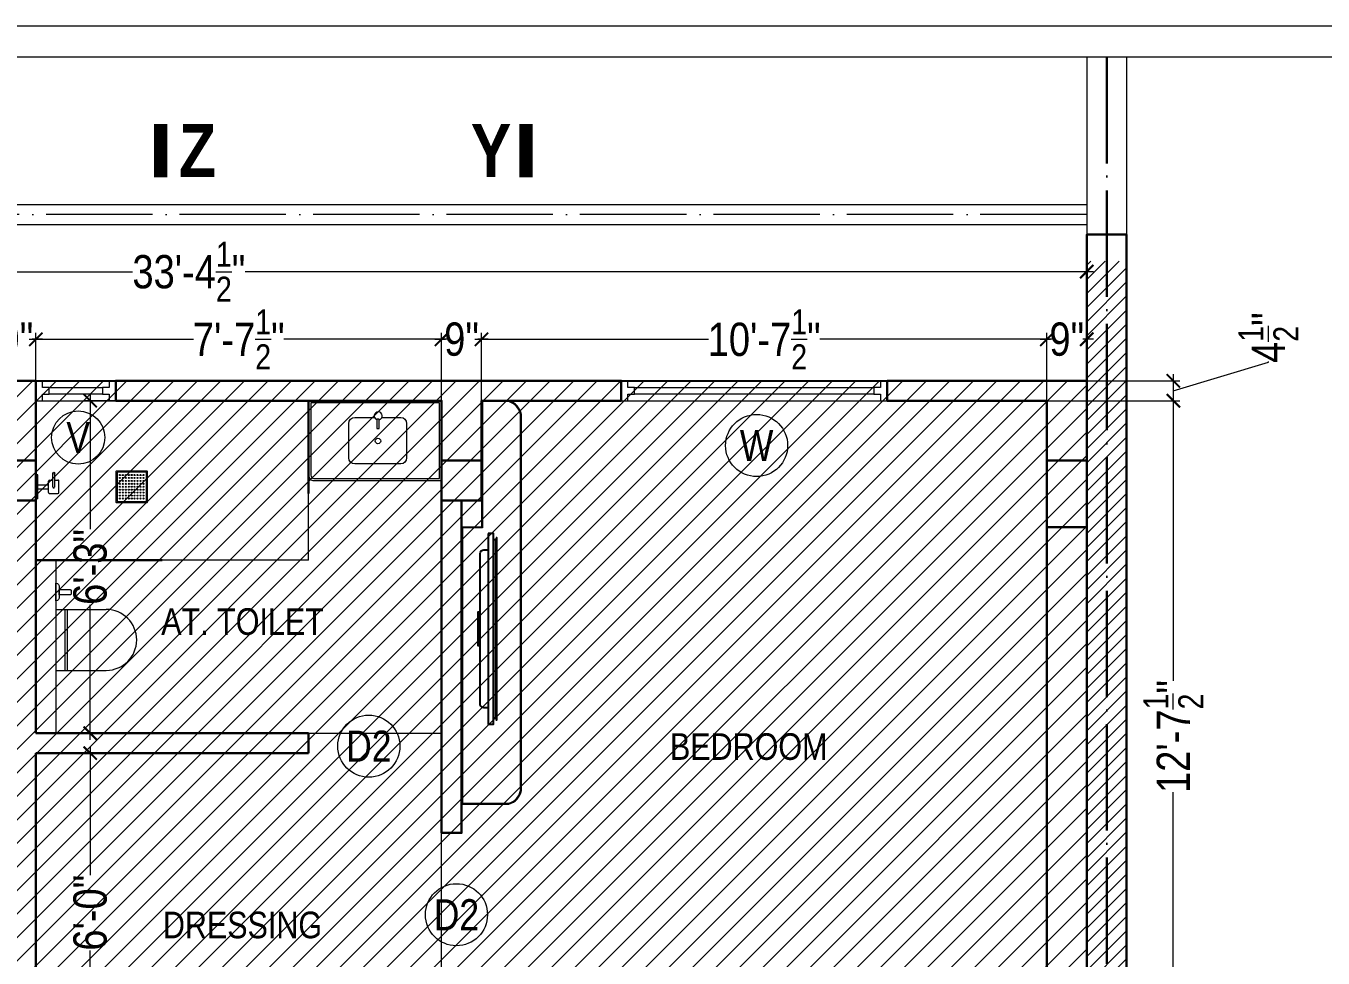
# Model space of a CAD drawing. Header units: millimetres. Extents: x 56222 to 3066687, y -650199 to -121287.
# Drawn here: x 149229.4 to 149521.9, y -175851.7 to -175641.4 of the extents above; entities that cross this region are included whole.
import ezdxf

# ---------------------------------------------------------------- set-up
doc = ezdxf.new("R2010")
doc.units = ezdxf.units.MM
doc.header["$MEASUREMENT"] = 0
doc.header["$PDMODE"] = 35
doc.linetypes.add('ACAD_ISO04W100', pattern=[30, 24, -3, 0, -3])
doc.layers.get('Defpoints').update_dxf_attribs({"color": 220})
for name, color, linetype, lineweight in [('COLUMN', 1, 'Continuous', 30), ('Farniture', 59, 'Continuous', 25), ('FIRST FLOOR', 7, 'Continuous', 9), ('FIRST FLOOR ( DIM )', 250, 'Continuous', 9), ('FIRST FLOOR ( DW_RAIL )', 7, 'Continuous', 9), ('FIRST FLOOR ( TEXT )', 7, 'Continuous', 9), ('FIRST FLOOR_( PLine )_', 251, 'Continuous', 30), ('FURNITURE', 32, 'Continuous', 9), ('GROUND FLOOR', 7, 'Continuous', 9), ('GROUND FLOOR  ( HATCH )', 251, 'Continuous', 9), ('SECTION', 7, 'Continuous', 9), ('X_PLOT', 1, 'Continuous', 9), ('X_SHEET', 7, 'Continuous', 9), ('X~SLAB ( HATCH )', 251, 'Continuous', 9)]:
    doc.layers.add(name, color=color, linetype=linetype, lineweight=lineweight)
doc.layers.add('XX~SLAB ( PLINE )', color=251, linetype='Continuous', plot=False)
doc.styles.add("Cn_BT_0'-0", font='swissc.ttf')
doc.styles.add('Cn_BT_7', font='swissc.ttf', dxfattribs={"height": 7})
doc.styles.add('Cn_BT_7½', font='swissc.ttf', dxfattribs={"height": 7.5})
doc.styles.add('KATHA', font='swissc.ttf')
doc.dimstyles.new('Cn_BT_7½', dxfattribs={"dimtxt": 9, "dimasz": 3, "dimexe": 1.5, "dimexo": 0, "dimgap": 0.09, "dimtad": 0, "dimdec": 3, "dimzin": 3, "dimdsep": 46, "dimlunit": 4, "dimtxsty": 'Cn_BT_7½', "dimblk": 'ARCHTICK', "dimcen": 0.09, "dimdle": 1.5, "dimclrd": 251, "dimclre": 251, "dimclrt": 14, "dimadec": 0, "dimazin": 0, "dimtfac": 0.75, "dimtdec": 3, "dimtofl": 0, "dimtmove": 0, "dimatfit": 3, "dimfxl": 0, "dimtolj": 1, "dimtzin": 0, "dimlwd": 15, "dimlwe": 15, "dimarcsym": 0})

# ---------------------------------------------------------------- blocks, each defined once
blk = doc.blocks.new('_ArchTick')
at = {"color": 0, "linetype": 'ByBlock', "const_width": 0.15}
blk.add_lwpolyline([(-0.5, -0.5), (0.5, 0.5)], dxfattribs=at)
blk = doc.blocks.new('*D50')
at = {"layer": 'Defpoints', "color": 0, "transparency": 16777216}
for p in [(149468.64, -175721.44), (149459.64, -175725.94), (149488.17, -175725.94)]:
    blk.add_point(p, dxfattribs=at)
at = {"layer": 'FIRST FLOOR ( DIM )', "color": 251, "lineweight": 15, "transparency": 16777216}
for p, q in [((149509.61, -175717.26), (149509.61, -175717.08)), ((149488.17, -175723.69), (149509.61, -175717.26)), ((149488.17, -175719.94), (149488.17, -175727.44)), ((149468.64, -175721.44), (149489.67, -175721.44)), ((149459.64, -175725.94), (149489.67, -175725.94))]:
    blk.add_line(p, q, dxfattribs=at)
at = {"layer": 'FIRST FLOOR ( DIM )', "color": 251, "lineweight": 15, "transparency": 16777216, "xscale": 3, "yscale": 3, "zscale": 3}
for p, rotation in [((149488.17, -175721.44), 90), ((149488.17, -175725.94), 270)]:
    blk.add_blockref('_ArchTick', p, dxfattribs=dict(at, rotation=rotation))
at = {"layer": 'FIRST FLOOR ( DIM )', "color": 14, "transparency": 16777216, "insert": (149509.61, -175711.71), "char_height": 7.5, "attachment_point": 5, "rotation": 90, "style": 'Cn_BT_7½'}
blk.add_mtext('\\A1;4{\\H0.750000x;\\S1/2;}"', dxfattribs=at)
blk = doc.blocks.new('*D48')
at = {"layer": 'Defpoints', "color": 0, "transparency": 16777216}
for p in [(149468.64, -175725.94), (149468.64, -175877.44), (149488.17, -175877.44)]:
    blk.add_point(p, dxfattribs=at)
at = {"layer": 'FIRST FLOOR ( DIM )', "color": 251, "lineweight": 15, "transparency": 16777216}
for p, q in [((149488.17, -175724.44), (149488.17, -175789.16)), ((149468.64, -175725.94), (149489.67, -175725.94)), ((149488.17, -175878.94), (149488.17, -175814.23)), ((149468.64, -175877.44), (149489.67, -175877.44))]:
    blk.add_line(p, q, dxfattribs=at)
at = {"layer": 'FIRST FLOOR ( DIM )', "color": 251, "lineweight": 15, "transparency": 16777216, "xscale": 3, "yscale": 3, "zscale": 3}
for p, rotation in [((149488.17, -175725.94), 90), ((149488.17, -175877.44), 270)]:
    blk.add_blockref('_ArchTick', p, dxfattribs=dict(at, rotation=rotation))
at = {"layer": 'FIRST FLOOR ( DIM )', "color": 14, "transparency": 16777216, "insert": (149488.17, -175801.69), "char_height": 7.5, "attachment_point": 5, "rotation": 90, "style": 'Cn_BT_7½'}
blk.add_mtext('\\A1;12\'-7{\\H0.750000x;\\S1/2;}"', dxfattribs=at)
blk = doc.blocks.new('*D47')
at = {"layer": 'Defpoints', "color": 0, "transparency": 16777216}
for p in [(149068.14, -175696.83), (149068.14, -175721.44), (149468.64, -175721.44)]:
    blk.add_point(p, dxfattribs=at)
at = {"layer": 'FIRST FLOOR ( DIM )', "color": 251, "lineweight": 15, "transparency": 16777216}
for p, q in [((149068.14, -175721.44), (149068.14, -175695.33)), ((149468.64, -175721.44), (149468.64, -175695.33)), ((149066.64, -175696.83), (149253.44, -175696.83)), ((149470.14, -175696.83), (149278.85, -175696.83))]:
    blk.add_line(p, q, dxfattribs=at)
at = {"layer": 'FIRST FLOOR ( DIM )', "color": 251, "lineweight": 15, "transparency": 16777216, "xscale": 3, "yscale": 3, "zscale": 3, "rotation": 180}
blk.add_blockref('_ArchTick', (149068.14, -175696.83), dxfattribs=at)
at = {"layer": 'FIRST FLOOR ( DIM )', "color": 251, "lineweight": 15, "transparency": 16777216, "xscale": 3, "yscale": 3, "zscale": 3}
blk.add_blockref('_ArchTick', (149468.64, -175696.83), dxfattribs=at)
at = {"layer": 'FIRST FLOOR ( DIM )', "color": 14, "transparency": 16777216, "insert": (149266.14, -175696.83), "char_height": 7.5, "attachment_point": 5, "style": 'Cn_BT_7½'}
blk.add_mtext('\\A1;33\'-4{\\H0.750000x;\\S1/2;}"', dxfattribs=at)
blk = doc.blocks.new('*D39')
at = {"layer": 'Defpoints', "color": 0, "transparency": 16777216}
for p in [(149231.64, -175805.44), (149231.64, -175877.44), (149243.89, -175877.44)]:
    blk.add_point(p, dxfattribs=at)
at = {"layer": 'FIRST FLOOR ( DIM )', "color": 251, "lineweight": 15, "transparency": 16777216}
for p, q in [((149243.89, -175803.94), (149243.89, -175832.93)), ((149231.64, -175805.44), (149245.39, -175805.44)), ((149243.89, -175878.94), (149243.89, -175849.96)), ((149231.64, -175877.44), (149245.39, -175877.44))]:
    blk.add_line(p, q, dxfattribs=at)
at = {"layer": 'FIRST FLOOR ( DIM )', "color": 251, "lineweight": 15, "transparency": 16777216, "xscale": 3, "yscale": 3, "zscale": 3}
for p, rotation in [((149243.89, -175805.44), 90), ((149243.89, -175877.44), 270)]:
    blk.add_blockref('_ArchTick', p, dxfattribs=dict(at, rotation=rotation))
at = {"layer": 'FIRST FLOOR ( DIM )', "color": 14, "transparency": 16777216, "insert": (149243.89, -175841.44), "char_height": 7.5, "attachment_point": 5, "rotation": 90, "style": 'Cn_BT_7½'}
blk.add_mtext('\\A1;6\'-0"', dxfattribs=at)
blk = doc.blocks.new('A$C744D1EC1')
at = {"layer": 'FURNITURE'}
for p, q in [((-2.26, -0.39), (-2.26, 0)), ((-2.26, -0.39), (-2.26, 0)), ((0, -0.39), (0, 0)), ((0, -0.39), (0, 0)), ((2.26, -0.39), (2.26, 0)), ((2.26, -0.39), (2.26, 0)), ((-2.26, -0.39), (2.26, -0.39)), ((-2.26, -0.39), (2.26, -0.39)), ((-1.06, -2.36), (1.06, -2.36)), ((-0.39, -0.39), (-0.39, -2.36)), ((0.39, -0.39), (0.39, -2.36)), ((-1.26, -2.56), (-1.26, -4.14)), ((-1.06, -4.33), (1.06, -4.33)), ((0, -3.15), (2.56, -3.15)), ((0, -3.55), (2.56, -3.55)), ((1.26, -2.56), (1.26, -3.15)), ((1.26, -3.55), (1.26, -4.14))]:
    blk.add_line(p, q, dxfattribs=at)
for points in [[(-2.96, -15.14), (-2.96, -20.86, 0.414214), (-2.86, -20.96), (2.86, -20.96, 0.414214), (2.96, -20.86), (2.96, -15.14, 0.414214), (2.86, -15.04), (-2.86, -15.04, 0.414214)], [(-2.76, -15.34), (-2.76, -20.66, 0.414214), (-2.66, -20.76), (2.66, -20.76, 0.414214), (2.76, -20.66), (2.76, -15.34, 0.414214), (2.66, -15.24), (-2.66, -15.24, 0.414214)]]:
    blk.add_lwpolyline(points, format="xyb", close=True, dxfattribs=at)
for centre, radius in [((2.56, -3.35), 0.197), ((-2.21, -15.79), 0.0985), ((-2.21, -16.34), 0.0985), ((-2.21, -16.9), 0.0985), ((-1.66, -15.79), 0.0985), ((-1.66, -16.34), 0.0985), ((-1.66, -16.9), 0.0985), ((-1.1, -15.79), 0.0985), ((-1.1, -16.34), 0.0985), ((-1.1, -16.9), 0.0985), ((-0.55, -15.79), 0.0985), ((-0.55, -16.34), 0.0985), ((-0.55, -16.9), 0.0985), ((0, -15.79), 0.0985), ((0, -16.34), 0.0985), ((0, -16.9), 0.0985), ((0.55, -15.79), 0.0985), ((0.55, -16.34), 0.0985), ((0.55, -16.9), 0.0985), ((1.1, -15.79), 0.0985), ((1.1, -16.34), 0.0985), ((1.1, -16.9), 0.0985), ((1.66, -15.79), 0.0985), ((1.66, -16.34), 0.0985), ((1.66, -16.9), 0.0985), ((2.21, -15.79), 0.0985), ((2.21, -16.34), 0.0985), ((2.21, -16.9), 0.0985), ((-2.21, -17.45), 0.0985), ((-2.21, -18), 0.0985), ((-2.21, -18.55), 0.0985), ((-2.21, -19.1), 0.0985), ((-1.66, -17.45), 0.0985), ((-1.66, -18), 0.0985), ((-1.66, -18.55), 0.0985), ((-1.66, -19.1), 0.0985), ((-1.1, -17.45), 0.0985), ((-1.1, -18), 0.0985), ((-1.1, -18.55), 0.0985), ((-1.1, -19.1), 0.0985), ((-0.55, -17.45), 0.0985), ((-0.55, -18), 0.0985), ((-0.55, -18.55), 0.0985), ((-0.55, -19.1), 0.0985), ((0, -17.45), 0.0985), ((0, -18), 0.0985), ((0, -18.55), 0.0985), ((0, -19.1), 0.0985), ((0.55, -17.45), 0.0985), ((0.55, -18), 0.0985), ((0.55, -18.55), 0.0985), ((0.55, -19.1), 0.0985), ((1.1, -17.45), 0.0985), ((1.1, -18), 0.0985), ((1.1, -18.55), 0.0985), ((1.1, -19.1), 0.0985), ((1.66, -17.45), 0.0985), ((1.66, -18), 0.0985), ((1.66, -18.55), 0.0985), ((1.66, -19.1), 0.0985), ((2.21, -17.45), 0.0985), ((2.21, -18), 0.0985), ((2.21, -18.55), 0.0985), ((2.21, -19.1), 0.0985), ((-2.21, -19.66), 0.0985), ((-2.21, -20.21), 0.0985), ((-1.66, -19.66), 0.0985), ((-1.66, -20.21), 0.0985), ((-1.1, -19.66), 0.0985), ((-1.1, -20.21), 0.0985), ((-0.55, -19.66), 0.0985), ((-0.55, -20.21), 0.0985), ((0, -19.66), 0.0985), ((0, -20.21), 0.0985), ((0.55, -19.66), 0.0985), ((0.55, -20.21), 0.0985), ((1.1, -19.66), 0.0985), ((1.1, -20.21), 0.0985), ((1.66, -19.66), 0.0985), ((1.66, -20.21), 0.0985), ((2.21, -19.66), 0.0985), ((2.21, -20.21), 0.0985)]:
    blk.add_circle(centre, radius, dxfattribs=at)
for centre, start, end in [((-1.06, -2.56), 90, 180), ((1.06, -2.56), 0, 90), ((-1.06, -4.14), 180, 270), ((0, -3.35), 90, 270), ((1.06, -4.14), 270, 0)]:
    blk.add_arc(centre, 0.197, start, end, dxfattribs=at)
blk = doc.blocks.new('dfg')
at = {"layer": 'FURNITURE'}
for p, q in [((295086.03, -103322.89), (295099.32, -103322.89)), ((295086.03, -103322.89), (295086.03, -103338.95)), ((295088.5, -103338.95), (295088.5, -103322.89)), ((295089.07, -103338.95), (295089.07, -103322.89)), ((295086.03, -103338.95), (295099.32, -103338.95))]:
    blk.add_line(p, q, dxfattribs=at)
for points in [[(295086.89, -103316.98), (295086.89, -103319.57, -0.455818), (295086.08, -103320.57), (295086.03, -103320.57), (295086.03, -103315.98), (295086.08, -103315.98, -0.455818)], [(295090.07, -103317.91), (295090.07, -103318.8, -0.414214), (295089.82, -103319.05), (295086.89, -103319.05), (295086.89, -103317.66), (295089.82, -103317.66, -0.414214)]]:
    blk.add_lwpolyline(points, format="xyb", close=True, dxfattribs=at)
blk.add_arc((295099.32, -103330.92), 8.03, 270, 90, dxfattribs=at)
blk = doc.blocks.new('*D36')
at = {"layer": 'Defpoints', "color": 0, "transparency": 16777216}
for p in [(149243.89, -175725.94), (149250.1, -175725.94), (149250.1, -175800.94)]:
    blk.add_point(p, dxfattribs=at)
at = {"layer": 'GROUND FLOOR', "color": 251, "lineweight": 15, "transparency": 16777216}
for p, q in [((149243.89, -175724.44), (149243.89, -175754.93)), ((149250.1, -175725.94), (149242.39, -175725.94)), ((149243.89, -175802.44), (149243.89, -175771.96)), ((149250.1, -175800.94), (149242.39, -175800.94))]:
    blk.add_line(p, q, dxfattribs=at)
at = {"layer": 'GROUND FLOOR', "color": 251, "lineweight": 15, "transparency": 16777216, "xscale": 3, "yscale": 3, "zscale": 3}
for p, rotation in [((149243.89, -175725.94), 90), ((149243.89, -175800.94), 270)]:
    blk.add_blockref('_ArchTick', p, dxfattribs=dict(at, rotation=rotation))
at = {"layer": 'GROUND FLOOR', "color": 14, "transparency": 16777216, "insert": (149243.89, -175763.44), "char_height": 7.5, "attachment_point": 5, "rotation": 90, "style": 'Cn_BT_7½'}
blk.add_mtext('\\A1;6\'-3"', dxfattribs=at)
blk = doc.blocks.new('tv')
at = {"layer": 'Farniture'}
for points in [[(47049.68, -94850.89), (47017.64, -94850.89), (47017.64, -94849.96), (47049.68, -94849.96)], [(47048.97, -94849.55), (47018.36, -94849.55), (47018.36, -94849.43), (47048.97, -94849.43)], [(47048.62, -94849.96), (47018.71, -94849.96), (47018.71, -94849.55), (47048.62, -94849.55)], [(47030.87, -94852.22), (47036.46, -94852.22), (47036.46, -94852.63), (47030.87, -94852.63)]]:
    blk.add_lwpolyline(points, close=True, dxfattribs=at)
blk.add_lwpolyline([(47046.93, -94850.89), (47020.39, -94850.89), (47020.39, -94851.6, 0.414214), (47021.02, -94852.22), (47046.31, -94852.22, 0.414214), (47046.93, -94851.6)], format="xyb", close=True, dxfattribs=at)
blk = doc.blocks.new('*D25')
at = {"layer": 'Defpoints', "color": 0, "transparency": 16777216}
for p in [(149231.64, -175712.09), (149231.64, -175721.44), (149222.64, -175725.94)]:
    blk.add_point(p, dxfattribs=at)
at = {"layer": 'FIRST FLOOR ( DIM )', "color": 251, "lineweight": 15, "transparency": 16777216}
for p, q in [((149222.64, -175725.94), (149222.64, -175710.59)), ((149231.64, -175721.44), (149231.64, -175710.59)), ((149221.14, -175712.09), (149223.49, -175712.09)), ((149233.14, -175712.09), (149230.8, -175712.09))]:
    blk.add_line(p, q, dxfattribs=at)
at = {"layer": 'FIRST FLOOR ( DIM )', "color": 251, "lineweight": 15, "transparency": 16777216, "xscale": 3, "yscale": 3, "zscale": 3, "rotation": 180}
blk.add_blockref('_ArchTick', (149222.64, -175712.09), dxfattribs=at)
at = {"layer": 'FIRST FLOOR ( DIM )', "color": 251, "lineweight": 15, "transparency": 16777216, "xscale": 3, "yscale": 3, "zscale": 3}
blk.add_blockref('_ArchTick', (149231.64, -175712.09), dxfattribs=at)
at = {"layer": 'FIRST FLOOR ( DIM )', "color": 14, "transparency": 16777216, "insert": (149227.14, -175712.09), "char_height": 7.5, "attachment_point": 5, "style": 'Cn_BT_7½'}
blk.add_mtext('\\A1;9"', dxfattribs=at)
blk = doc.blocks.new('*D24')
at = {"layer": 'Defpoints', "color": 0, "transparency": 16777216}
for p in [(149323.14, -175712.09), (149231.64, -175721.44), (149323.14, -175725.94)]:
    blk.add_point(p, dxfattribs=at)
at = {"layer": 'FIRST FLOOR ( DIM )', "color": 251, "lineweight": 15, "transparency": 16777216}
for p, q in [((149231.64, -175721.44), (149231.64, -175710.59)), ((149323.14, -175725.94), (149323.14, -175710.59)), ((149230.14, -175712.09), (149267.19, -175712.09)), ((149324.64, -175712.09), (149287.59, -175712.09))]:
    blk.add_line(p, q, dxfattribs=at)
at = {"layer": 'FIRST FLOOR ( DIM )', "color": 251, "lineweight": 15, "transparency": 16777216, "xscale": 3, "yscale": 3, "zscale": 3, "rotation": 180}
blk.add_blockref('_ArchTick', (149231.64, -175712.09), dxfattribs=at)
at = {"layer": 'FIRST FLOOR ( DIM )', "color": 251, "lineweight": 15, "transparency": 16777216, "xscale": 3, "yscale": 3, "zscale": 3}
blk.add_blockref('_ArchTick', (149323.14, -175712.09), dxfattribs=at)
at = {"layer": 'FIRST FLOOR ( DIM )', "color": 14, "transparency": 16777216, "insert": (149277.39, -175712.09), "char_height": 7.5, "attachment_point": 5, "style": 'Cn_BT_7½'}
blk.add_mtext('\\A1;7\'-7{\\H0.750000x;\\S1/2;}"', dxfattribs=at)
blk = doc.blocks.new('*D23')
at = {"layer": 'Defpoints', "color": 0, "transparency": 16777216}
for p in [(149332.14, -175712.09), (149323.14, -175725.94), (149332.14, -175725.94)]:
    blk.add_point(p, dxfattribs=at)
at = {"layer": 'FIRST FLOOR ( DIM )', "color": 251, "lineweight": 15, "transparency": 16777216}
for p, q in [((149323.14, -175725.94), (149323.14, -175710.59)), ((149332.14, -175725.94), (149332.14, -175710.59)), ((149321.64, -175712.09), (149323.99, -175712.09)), ((149333.64, -175712.09), (149331.3, -175712.09))]:
    blk.add_line(p, q, dxfattribs=at)
at = {"layer": 'FIRST FLOOR ( DIM )', "color": 251, "lineweight": 15, "transparency": 16777216, "xscale": 3, "yscale": 3, "zscale": 3, "rotation": 180}
blk.add_blockref('_ArchTick', (149323.14, -175712.09), dxfattribs=at)
at = {"layer": 'FIRST FLOOR ( DIM )', "color": 251, "lineweight": 15, "transparency": 16777216, "xscale": 3, "yscale": 3, "zscale": 3}
blk.add_blockref('_ArchTick', (149332.14, -175712.09), dxfattribs=at)
at = {"layer": 'FIRST FLOOR ( DIM )', "color": 14, "transparency": 16777216, "insert": (149327.64, -175712.09), "char_height": 7.5, "attachment_point": 5, "style": 'Cn_BT_7½'}
blk.add_mtext('\\A1;9"', dxfattribs=at)
blk = doc.blocks.new('*D22')
at = {"layer": 'Defpoints', "color": 0, "transparency": 16777216}
for p in [(149459.64, -175712.09), (149332.14, -175725.94), (149459.64, -175725.94)]:
    blk.add_point(p, dxfattribs=at)
at = {"layer": 'FIRST FLOOR ( DIM )', "color": 251, "lineweight": 15, "transparency": 16777216}
for p, q in [((149332.14, -175725.94), (149332.14, -175710.59)), ((149459.64, -175725.94), (149459.64, -175710.59)), ((149330.64, -175712.09), (149383.36, -175712.09)), ((149461.14, -175712.09), (149408.43, -175712.09))]:
    blk.add_line(p, q, dxfattribs=at)
at = {"layer": 'FIRST FLOOR ( DIM )', "color": 251, "lineweight": 15, "transparency": 16777216, "xscale": 3, "yscale": 3, "zscale": 3, "rotation": 180}
blk.add_blockref('_ArchTick', (149332.14, -175712.09), dxfattribs=at)
at = {"layer": 'FIRST FLOOR ( DIM )', "color": 251, "lineweight": 15, "transparency": 16777216, "xscale": 3, "yscale": 3, "zscale": 3}
blk.add_blockref('_ArchTick', (149459.64, -175712.09), dxfattribs=at)
at = {"layer": 'FIRST FLOOR ( DIM )', "color": 14, "transparency": 16777216, "insert": (149395.89, -175712.09), "char_height": 7.5, "attachment_point": 5, "style": 'Cn_BT_7½'}
blk.add_mtext('\\A1;10\'-7{\\H0.750000x;\\S1/2;}"', dxfattribs=at)
blk = doc.blocks.new('*D21')
at = {"layer": 'Defpoints', "color": 0, "transparency": 16777216}
for p in [(149468.64, -175712.09), (149468.64, -175721.44), (149459.64, -175725.94)]:
    blk.add_point(p, dxfattribs=at)
at = {"layer": 'FIRST FLOOR ( DIM )', "color": 251, "lineweight": 15, "transparency": 16777216}
for p, q in [((149459.64, -175725.94), (149459.64, -175710.59)), ((149468.64, -175721.44), (149468.64, -175710.59)), ((149458.14, -175712.09), (149460.49, -175712.09)), ((149470.14, -175712.09), (149467.8, -175712.09))]:
    blk.add_line(p, q, dxfattribs=at)
at = {"layer": 'FIRST FLOOR ( DIM )', "color": 251, "lineweight": 15, "transparency": 16777216, "xscale": 3, "yscale": 3, "zscale": 3, "rotation": 180}
blk.add_blockref('_ArchTick', (149459.64, -175712.09), dxfattribs=at)
at = {"layer": 'FIRST FLOOR ( DIM )', "color": 251, "lineweight": 15, "transparency": 16777216, "xscale": 3, "yscale": 3, "zscale": 3}
blk.add_blockref('_ArchTick', (149468.64, -175712.09), dxfattribs=at)
at = {"layer": 'FIRST FLOOR ( DIM )', "color": 14, "transparency": 16777216, "insert": (149464.14, -175712.09), "char_height": 7.5, "attachment_point": 5, "style": 'Cn_BT_7½'}
blk.add_mtext('\\A1;9"', dxfattribs=at)

msp = doc.modelspace()

# ---------------------------------------------------------------- hatches: boundary and pattern name
at = {"layer": 'GROUND FLOOR  ( HATCH )'}
h = msp.add_hatch(dxfattribs=at)
h.set_pattern_fill('ANSI31', color=6, scale=18, style=0)
h.set_pattern_definition([(45, (32936.9576, -13418.7693), (-1.590990258, 1.590990258), [])])
h.paths.add_polyline_path([(149477.6435, -175694.4437), (149468.6435, -175694.4437), (149468.6435, -176037.9437), (149477.6435, -176037.9437)])
at = {"layer": 'X~SLAB ( HATCH )'}
h = msp.add_hatch(dxfattribs=at)
h.set_pattern_fill('ANSI31', color=256, scale=30, style=0)
h.set_pattern_definition([(45, (149063.6435, -176031.9437), (-2.65165, 2.65165), [])])
h.paths.add_polyline_path([(149063.6435, -175721.4437), (149468.6435, -175721.4437), (149468.6435, -176031.9437), (149459.6435, -176031.9437), (149459.6435, -176013.9437), (149378.6435, -176013.9437), (149378.6435, -176031.9437), (149063.6435, -176031.9437)])
h.paths.add_polyline_path([(149231.6435, -175926.9437), (149273.6435, -175926.9437), (149273.6435, -175980.9437), (149327.6435, -175980.9437), (149327.6435, -176022.9437), (149231.6435, -176022.9437)], flags=16)
h.paths.add_polyline_path([(149374.1435, -176009.4437), (149459.6435, -176009.4437), (149459.6435, -175881.9437), (149374.1435, -175881.9437)], flags=16)

# ---------------------------------------------------------------- linework, layer by layer
at = {"layer": 'COLUMN'}
for points in [[(149222.6435, -175739.4437), (149231.6435, -175739.4437), (149231.6435, -175748.4437), (149222.6435, -175748.4437)], [(149323.1435, -175739.4437), (149332.1435, -175739.4437), (149332.1435, -175748.4437), (149323.1435, -175748.4437)], [(149459.6435, -175739.4437), (149468.6435, -175739.4437), (149468.6435, -175754.4437), (149459.6435, -175754.4437)]]:
    msp.add_lwpolyline(points, close=True, dxfattribs=at)
at = {"layer": 'FIRST FLOOR'}
for p, q in [((149068.1435, -175721.4437), (149468.6435, -175721.4437)), ((149231.6435, -175800.9437), (149231.6435, -175721.4437)), ((149249.6435, -175725.9437), (149249.6435, -175721.4437)), ((149363.6435, -175725.9437), (149363.6435, -175721.4437)), ((149423.6435, -175725.9437), (149423.6435, -175721.4437)), ((149468.6435, -175721.4437), (149468.6435, -176031.9437)), ((149231.6435, -175725.9437), (149323.1435, -175725.9437)), ((149323.1435, -175877.4437), (149323.1435, -175725.9437)), ((149332.1435, -175725.9437), (149459.6435, -175725.9437)), ((149332.1435, -175748.4437), (149332.1435, -175725.9437)), ((149459.6435, -175725.9437), (149459.6435, -175877.4437)), ((149327.6435, -175823.4437), (149327.6435, -175748.4437)), ((149231.6435, -175800.9437), (149323.1435, -175800.9437)), ((149293.1435, -175805.4437), (149293.1435, -175800.9437)), ((149231.6435, -175805.4437), (149293.1435, -175805.4437)), ((149231.6435, -175805.4437), (149231.6435, -175877.4437)), ((149323.1435, -175823.4437), (149327.6435, -175823.4437))]:
    msp.add_line(p, q, dxfattribs=at)
at = {"layer": 'FIRST FLOOR ( DIM )', "color": 5}
for centre, radius in [((149241.1795, -175734.2412), 6), ((149394.1881, -175736.0436), 7), ((149306.7223, -175803.8624), 7), ((149326.4831, -175841.8908), 7)]:
    msp.add_circle(centre, radius, dxfattribs=at)
at = {"layer": 'FIRST FLOOR ( DW_RAIL )'}
for points in [[(149249.6435, -175721.4437), (149248.1435, -175721.4437), (149248.1435, -175722.9437), (149246.6435, -175722.9437), (149246.6435, -175724.4437), (149234.6435, -175724.4437), (149234.6435, -175722.9437), (149233.1435, -175722.9437), (149233.1435, -175721.4437), (149231.6435, -175721.4437), (149231.6435, -175725.9437), (149233.1435, -175725.9437), (149233.1435, -175724.4437), (149234.6435, -175724.4437), (149234.6435, -175722.9437), (149246.6435, -175722.9437), (149246.6435, -175724.4437), (149248.1435, -175724.4437), (149248.1435, -175725.9437), (149249.6435, -175725.9437), (149249.6435, -175721.4437), (149231.6435, -175721.4437), (149231.6435, -175725.9437), (149249.6435, -175725.9437)], [(149423.6435, -175721.4437), (149422.1435, -175721.4437), (149422.1435, -175722.9437), (149420.6435, -175722.9437), (149420.6435, -175724.4437), (149366.6435, -175724.4437), (149366.6435, -175722.9437), (149365.1435, -175722.9437), (149365.1435, -175721.4437), (149363.6435, -175721.4437), (149363.6435, -175725.9437), (149365.1435, -175725.9437), (149365.1435, -175724.4437), (149366.6435, -175724.4437), (149366.6435, -175722.9437), (149420.6435, -175722.9437), (149420.6435, -175724.4437), (149422.1435, -175724.4437), (149422.1435, -175725.9437), (149423.6435, -175725.9437), (149423.6435, -175721.4437), (149363.6435, -175721.4437), (149363.6435, -175725.9437), (149423.6435, -175725.9437)]]:
    msp.add_lwpolyline(points, close=True, dxfattribs=at)
at = {"layer": 'FIRST FLOOR_( PLine )_'}
for p, q in [((149231.6435, -175721.4437), (149068.1435, -175721.4437)), ((149231.6435, -175800.9437), (149231.6435, -175721.4437)), ((149293.1435, -175800.9437), (149231.6435, -175800.9437)), ((149293.1435, -175805.4437), (149293.1435, -175800.9437)), ((149231.6435, -175877.4437), (149231.6435, -175805.4437)), ((149231.6435, -175805.4437), (149293.1435, -175805.4437))]:
    msp.add_line(p, q, dxfattribs=at)
for points in [[(149332.1435, -175725.9437), (149363.6435, -175725.9437), (149363.6435, -175721.4437), (149249.6435, -175721.4437), (149249.6435, -175725.9437), (149323.1435, -175725.9437), (149323.1435, -175823.4437), (149327.6435, -175823.4437), (149327.6435, -175748.4437), (149332.1435, -175748.4437)], [(149468.6435, -175721.4437), (149423.6435, -175721.4437), (149423.6435, -175725.9437), (149459.6435, -175725.9437), (149459.6435, -175877.4437), (149369.6435, -175877.4437), (149369.6435, -175881.9437), (149459.6435, -175881.9437), (149459.6435, -176009.4437), (149402.6435, -176009.4437), (149402.6435, -176013.9437), (149459.6435, -176013.9437), (149459.6435, -176031.9437), (149468.6435, -176031.9437)]]:
    msp.add_lwpolyline(points, close=True, dxfattribs=at)
at = {"layer": 'FURNITURE'}
for q in [(149293.1435, -175725.9437), (149231.6435, -175761.9437)]:
    msp.add_line((149293.1435, -175761.9437), q, dxfattribs=at)
at = {"layer": 'FURNITURE', "color": 5, "lineweight": 30, "ltscale": 10000}
for p, q in [((149293.1435, -175725.9437), (149293.1435, -175746.8545)), ((149231.6435, -175761.9437), (149260.1435, -175761.9437))]:
    msp.add_line(p, q, dxfattribs=at)
at = {"layer": 'FURNITURE'}
for points in [[(149323.1435, -175725.9437), (149293.1435, -175725.9437), (149293.1435, -175742.751, 0.42261333), (149294.3281, -175743.9494), (149323.1435, -175743.9495)], [(149322.6435, -175726.4437), (149293.6435, -175726.4437), (149293.6435, -175742.7567, 0.42530735), (149294.3257, -175743.4494), (149322.6435, -175743.4495)], [(149341.1436, -175729.0333, 0.28550808), (149338.3129, -175725.9437), (149332.1435, -175725.9437), (149332.1436, -175754.4437), (149327.6435, -175754.4437), (149327.6435, -175816.9449), (149338.3129, -175816.9449, 0.28548811), (149341.1435, -175813.8556)], [(149341.0003, -175729.0467, 0.28319822), (149338.293, -175726.087), (149332.2868, -175726.087), (149332.2868, -175754.587), (149327.7868, -175754.587), (149327.7868, -175816.8016), (149338.293, -175816.8016, 0.28317791), (149341.0003, -175813.8421)], [(149340.9438, -175729.0521, 0.28225194), (149338.2851, -175726.1435), (149332.3433, -175726.1435), (149332.3433, -175754.6435), (149327.8433, -175754.6435), (149327.8433, -175816.7451), (149338.2851, -175816.7451, 0.28223148), (149340.9438, -175813.8367)]]:
    msp.add_lwpolyline(points, format="xyb", close=True, dxfattribs=at)
msp.add_lwpolyline([(149309.6544, -175729.7178), (149313.9262, -175729.7177, -0.41421356), (149315.2584, -175731.0498), (149315.2586, -175738.8493, -0.41421356), (149313.9265, -175740.1815), (149303.5452, -175740.1818, -0.41421356), (149302.2129, -175738.8497), (149302.2127, -175731.0502, -0.41421356), (149303.5449, -175729.7179), (149308.0191, -175729.7178)], format="xyb", dxfattribs=at)
msp.add_lwpolyline([(149309.6544, -175729.7178), (149313.9262, -175729.7177, -0.41421356), (149315.2584, -175731.0498), (149315.2586, -175738.8493, -0.41421356), (149313.9265, -175740.1815), (149303.5452, -175740.1818, -0.41421356), (149302.2129, -175738.8497), (149302.2127, -175731.0502, -0.41421356), (149303.5449, -175729.7179), (149308.0191, -175729.7178)], format="xyb", dxfattribs=at)
for points in [[(149308.5239, -175730.0706), (149308.524, -175732.1728), (149309.0603, -175732.1728), (149309.0602, -175730.0705)], [(149308.5239, -175730.0706), (149308.524, -175732.1728), (149309.0603, -175732.1728), (149309.0602, -175730.0705)], [(149236.1435, -175800.8499), (149231.6435, -175800.8499), (149231.6435, -175761.9437), (149236.1435, -175761.9437)]]:
    msp.add_lwpolyline(points, close=True, dxfattribs=at)
msp.add_circle((149308.7922, -175735.0264), 0.6131, dxfattribs=at)
msp.add_circle((149308.7922, -175735.0264), 0.6131, dxfattribs=at)
msp.add_arc((149308.8368, -175729.3549), 0.8946, 284.4676, 249.530737, dxfattribs=at)
msp.add_arc((149308.8368, -175729.3549), 0.8946, 284.4676, 249.530737, dxfattribs=at)
at = {"layer": 'GROUND FLOOR'}
for p, q in [((149468.6435, -175648.3948), (149468.6435, -176169.3276)), ((149468.6435, -175648.3948), (149468.6435, -175745.4437)), ((149477.6435, -175648.3948), (149477.6435, -176169.3276)), ((148968.3935, -175681.6937), (149468.6435, -175681.6937)), ((148972.8935, -175686.1937), (149468.6435, -175686.1937))]:
    msp.add_line(p, q, dxfattribs=at)
at = {"layer": 'GROUND FLOOR', "color": 1, "linetype": 'ACAD_ISO04W100'}
msp.add_line((149473.1435, -175648.3948), (149473.1435, -176031.9437), dxfattribs=at)
msp.add_lwpolyline([(149468.6435, -175683.9437), (148970.6435, -175683.9437), (148970.6435, -176146.4437), (149468.6435, -176146.4437)], dxfattribs=at)
at = {"layer": 'GROUND FLOOR', "color": 6, "lineweight": 30}
msp.add_lwpolyline([(149477.6435, -175688.4437), (149468.6435, -175688.4437), (149468.6435, -176031.9437), (149477.6435, -176031.9437)], close=True, dxfattribs=at)
at = {"layer": 'SECTION', "color": 5}
for points in [[(149261.3065, -176109.8037, 12, 12, 0), (149258.3065, -176109.8037, 0, 0, 0), (149258.3065, -175669.5363, 12, 12, 0), (149261.3065, -175669.5363, 12, 12, 0)], [(149340.6805, -176109.8037, 12, 12, 0), (149343.6805, -176109.8037, 0, 0, 0), (149343.6805, -175669.5363, 12, 12, 0), (149340.6805, -175669.5363, 12, 12, 0)]]:
    msp.add_lwpolyline(points, format="xyseb", dxfattribs=at)
at = {"layer": 'X_PLOT', "linetype": 'ACAD_ISO04W100', "lineweight": 30}
msp.add_line((149473.1435, -175648.3948), (149473.1435, -176169.3276), dxfattribs=at)
at = {"layer": 'X_SHEET'}
for points in [[(149683.7052, -176176.3276), (148916.5568, -176176.3276), (148916.5568, -175641.3948), (149683.7052, -175641.3948)], [(149676.7052, -176169.3276), (148923.5568, -176169.3276), (148923.5568, -175648.3948), (149676.7052, -175648.3948)]]:
    msp.add_lwpolyline(points, close=True, dxfattribs=at)
at = {"layer": 'XX~SLAB ( PLINE )'}
msp.add_lwpolyline([(149063.6435, -175721.4437), (149468.6435, -175721.4437), (149468.6435, -176031.9437), (149459.6435, -176031.9437), (149459.6435, -176013.9437), (149378.6435, -176013.9437), (149378.6435, -176031.9437), (149063.6435, -176031.9437)], close=True, dxfattribs=at)

# ---------------------------------------------------------------- block references
at = {"layer": 'FURNITURE', "linetype": 'Continuous', "xscale": 1.200000000076199, "yscale": 1.200000000076199, "zscale": 1.200000000076199, "rotation": 90.00018639057082}
msp.add_blockref('A$C744D1EC1', (149231.6435, -175745.3496), dxfattribs=at)
at = {"layer": 'FURNITURE', "xscale": -1.342294704634696, "yscale": 1.342294704634696, "zscale": 1.34229470471346, "rotation": 270}
msp.add_blockref('tv', (276651.4733, -238910.4179), dxfattribs=at)
at = {"layer": 'FURNITURE', "color": 5, "xscale": 0.8549999999813735, "yscale": 0.8549999999813735, "zscale": 0.8549999999813735}
msp.add_blockref('dfg', (-103062.412, -87431.9599), dxfattribs=at)

# ---------------------------------------------------------------- texts
at = {"layer": 'FIRST FLOOR ( DIM )', "color": 5, "char_height": 7, "attachment_point": 5, "style": 'Cn_BT_7'}
for s, insert in [('V', (149241.1795, -175734.2412)), ('W', (149394.1881, -175736.0436)), ('D2', (149306.7223, -175803.8624)), ('D2', (149326.4831, -175841.8908))]:
    msp.add_mtext(s, dxfattribs=dict(at, insert=insert))
at = {"layer": 'FIRST FLOOR ( TEXT )', "char_height": 6, "attachment_point": 5, "style": 'KATHA'}
for s, insert in [('AT. TOILET', (149278.2396, -175775.7949)), ('BEDROOM', (149392.4059, -175803.9971)), ('DRESSING', (149278.2396, -175844.2417))]:
    msp.add_mtext(s, dxfattribs=dict(at, insert=insert))
at = {"layer": 'SECTION', "color": 5, "char_height": 12, "line_spacing_factor": 1.157143, "style": "Cn_BT_0'-0"}
for s, insert, attachment_point in [('{\\fSwis721 Cn BT|b1|i0|c0|p34;Z}', (149272.2805, -175675.4964), 9), ('{\\fSwis721 Cn BT|b1|i0|c0|p34;Y}', (149329.7066, -175675.4964), 7)]:
    msp.add_mtext(s, dxfattribs=dict(at, insert=insert, attachment_point=attachment_point))

# ---------------------------------------------------------------- dimensions: what is measured, and where the dimension line sits
at = {"layer": 'FIRST FLOOR ( DIM )'}
dim = msp.add_linear_dim(base=(149068.1435, -175696.8338), p1=(149468.6435, -175721.4437), p2=(149068.1435, -175721.4437), dimstyle='Cn_BT_7½', dxfattribs=at)
dim.commit()
dim.dimension.update_dxf_attribs({"geometry": '*D47', "text_midpoint": (149266.1435, -175696.8338), "dimtype": 160})
dim = msp.add_linear_dim(base=(149488.169, -175725.9437), p1=(149468.6435, -175721.4437), p2=(149459.6435, -175725.9437), angle=90, dimstyle='Cn_BT_7½', override={"dimtmove": 1}, dxfattribs=at)
dim.commit()
dim.dimension.update_dxf_attribs({"geometry": '*D50', "text_midpoint": (149509.6121, -175716.9908)})
for base, p1, p2, picture, middle in [((149323.1435, -175712.0904), (149231.6435, -175721.4437), (149323.1435, -175725.9437), '*D24', (149277.3935, -175712.0904)), ((149459.6435, -175712.0904), (149332.1435, -175725.9437), (149459.6435, -175725.9437), '*D22', (149395.8935, -175712.0904)), ((149231.6435, -175712.0904), (149222.6435, -175725.9437), (149231.6435, -175721.4437), '*D25', (149227.1435, -175712.0904)), ((149332.1435, -175712.0904), (149323.1435, -175725.9437), (149332.1435, -175725.9437), '*D23', (149327.6435, -175712.0904)), ((149468.6435, -175712.0904), (149459.6435, -175725.9437), (149468.6435, -175721.4437), '*D21', (149464.1435, -175712.0904))]:
    dim = msp.add_linear_dim(base=base, p1=p1, p2=p2, dimstyle='Cn_BT_7½', override={"dimtmove": 1}, dxfattribs=at)
    dim.commit()
    dim.dimension.update_dxf_attribs({"geometry": picture, "text_midpoint": middle})
for base, p1, p2, picture, middle in [((149488.169, -175877.4437), (149468.6435, -175725.9437), (149468.6435, -175877.4437), '*D48', (149488.169, -175801.6937)), ((149243.8879, -175877.4437), (149231.6435, -175805.4437), (149231.6435, -175877.4437), '*D39', (149243.8879, -175841.4437))]:
    dim = msp.add_linear_dim(base=base, p1=p1, p2=p2, angle=90, dimstyle='Cn_BT_7½', dxfattribs=at)
    dim.commit()
    dim.dimension.update_dxf_attribs({"geometry": picture, "text_midpoint": middle})
at = {"layer": 'GROUND FLOOR'}
dim = msp.add_aligned_dim(p1=(149250.1014, -175800.9437), p2=(149250.1014, -175725.9437), distance=6.2135, dimstyle='Cn_BT_7½', dxfattribs=at)
dim.commit()
dim.dimension.update_dxf_attribs({"geometry": '*D36', "text_midpoint": (149243.8879, -175763.4437)})

doc.saveas('drawing.dxf')
